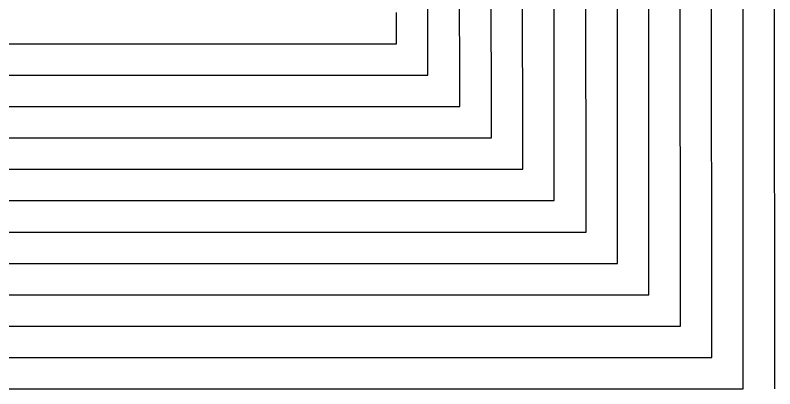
# Model space of a CAD drawing. Extents: x 2 to 198, y -170 to -3.
# Drawn here: x 122.8 to 197.9, y -169.5 to -132.6 of the extents above; entities that cross this region are included whole.
import ezdxf

# ---------------------------------------------------------------- set-up
doc = ezdxf.new("R2010")
doc.units = 0
doc.layers.add('MyLines', color=7, linetype='Continuous')

msp = doc.modelspace()

# ---------------------------------------------------------------- linework, layer by layer
at = {"layer": 'MyLines'}
for p, q in [((197.938, -169.5), (197.896, -105.479)), ((194.82, -166.4), (194.779, -107.178)), ((191.704, -163.3), (191.662, -107.692)), ((185.5, -157.1), (185.458, -108.751)), ((188.601, -160.2), (188.559, -108.23)), ((182.398, -154), (182.355, -109.291)), ((176.141, -147.8), (176.098, -110.327)), ((179.283, -150.9), (179.24, -109.823)), ((173.028, -144.7), (172.984, -111.066)), ((169.926, -141.6), (169.881, -111.94)), ((166.786, -138.5), (166.741, -112.783)), ((163.654, -135.4), (163.608, -113.766)), ((160.54, -135.4), (160.54, -132.3)), ((107.096, -135.4), (124.91, -135.4)), ((124.91, -135.4), (142.725, -135.4)), ((142.725, -135.4), (160.54, -135.4)), ((163.654, -138.5), (163.654, -135.4)), ((107.533, -138.5), (126.24, -138.5)), ((126.24, -138.5), (144.947, -138.5)), ((144.947, -138.5), (163.654, -138.5)), ((166.786, -141.6), (166.786, -138.5)), ((107.977, -141.6), (127.58, -141.6)), ((127.58, -141.6), (147.183, -141.6)), ((147.183, -141.6), (166.786, -141.6)), ((169.926, -144.7), (169.926, -141.6)), ((108.442, -144.7), (128.937, -144.7)), ((128.937, -144.7), (149.431, -144.7)), ((149.431, -144.7), (169.926, -144.7)), ((173.028, -147.8), (173.028, -144.7)), ((108.88, -147.8), (130.263, -147.8)), ((130.263, -147.8), (151.645, -147.8)), ((151.645, -147.8), (173.028, -147.8)), ((176.141, -150.9), (176.141, -147.8)), ((109.313, -150.9), (131.589, -150.9)), ((131.589, -150.9), (153.865, -150.9)), ((153.865, -150.9), (176.141, -150.9)), ((179.283, -154), (179.283, -150.9)), ((109.773, -154), (132.943, -154)), ((132.943, -154), (156.113, -154)), ((156.113, -154), (179.283, -154)), ((182.398, -157.1), (182.398, -154)), ((110.224, -157.1), (134.282, -157.1)), ((134.282, -157.1), (158.34, -157.1)), ((158.34, -157.1), (182.398, -157.1)), ((185.5, -160.2), (185.5, -157.1)), ((110.667, -160.2), (135.611, -160.2)), ((135.611, -160.2), (160.556, -160.2)), ((160.556, -160.2), (185.5, -160.2)), ((188.601, -163.3), (188.601, -160.2)), ((111.109, -163.3), (136.94, -163.3)), ((136.94, -163.3), (162.77, -163.3)), ((162.77, -163.3), (188.601, -163.3)), ((191.704, -166.4), (191.704, -163.3)), ((111.547, -166.4), (138.266, -166.4)), ((138.266, -166.4), (164.985, -166.4)), ((164.985, -166.4), (191.704, -166.4)), ((194.82, -169.5), (194.82, -166.4)), ((111.992, -169.5), (139.601, -169.5)), ((139.601, -169.5), (167.211, -169.5)), ((167.211, -169.5), (194.82, -169.5))]:
    msp.add_line(p, q, dxfattribs=at)

doc.saveas('drawing.dxf')
